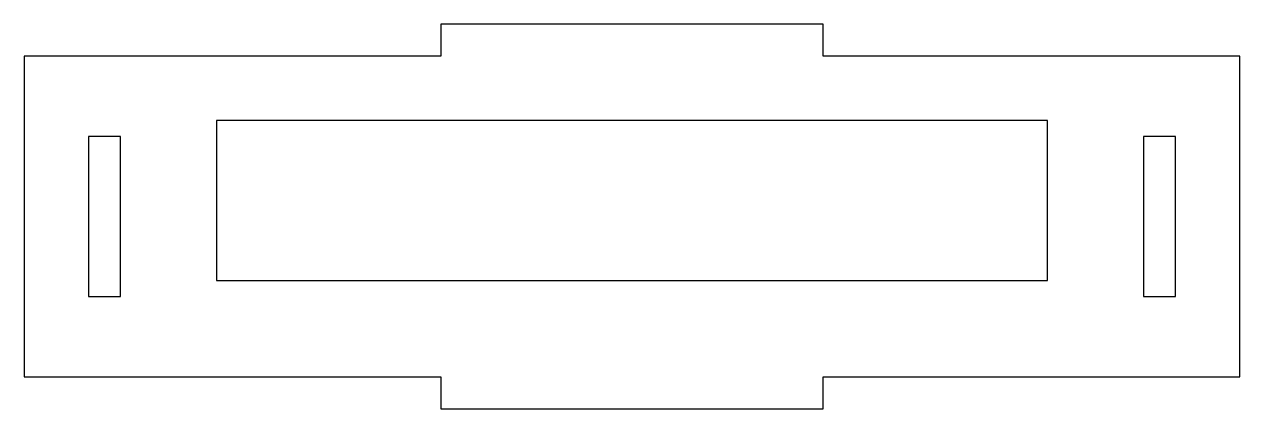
# Model space of a CAD drawing. Header units: millimetres. Extents: x -2 to 73.8, y -2 to 22.
import ezdxf

# ---------------------------------------------------------------- set-up
doc = ezdxf.new("R2010")
doc.units = ezdxf.units.MM

msp = doc.modelspace()

# ---------------------------------------------------------------- linework, layer by layer
at = {"color": 7, "linetype": 'Continuous', "lineweight": 25}
for p, q in [((24, 22), (24, 20)), ((47.848, 22), (24, 22)), ((47.848, 20), (47.848, 22)), ((-2, 20), (-2, 0)), ((24, 20), (-2, 20)), ((73.848, 20), (47.848, 20)), ((73.848, 0), (73.848, 20)), ((61.848, 16), (10, 16)), ((10, 16), (10, 6)), ((61.848, 6), (61.848, 16)), ((4, 15), (2, 15)), ((2, 15), (2, 5)), ((4, 5), (4, 15)), ((69.848, 15), (67.848, 15)), ((67.848, 15), (67.848, 5)), ((69.848, 5), (69.848, 15)), ((10, 6), (61.848, 6)), ((2, 5), (4, 5)), ((67.848, 5), (69.848, 5)), ((-2, 0), (24, 0)), ((24, 0), (24, -2)), ((47.848, 0), (73.848, 0)), ((47.848, -2), (47.848, 0)), ((24, -2), (47.848, -2))]:
    msp.add_line(p, q, dxfattribs=at)

doc.saveas('drawing.dxf')
